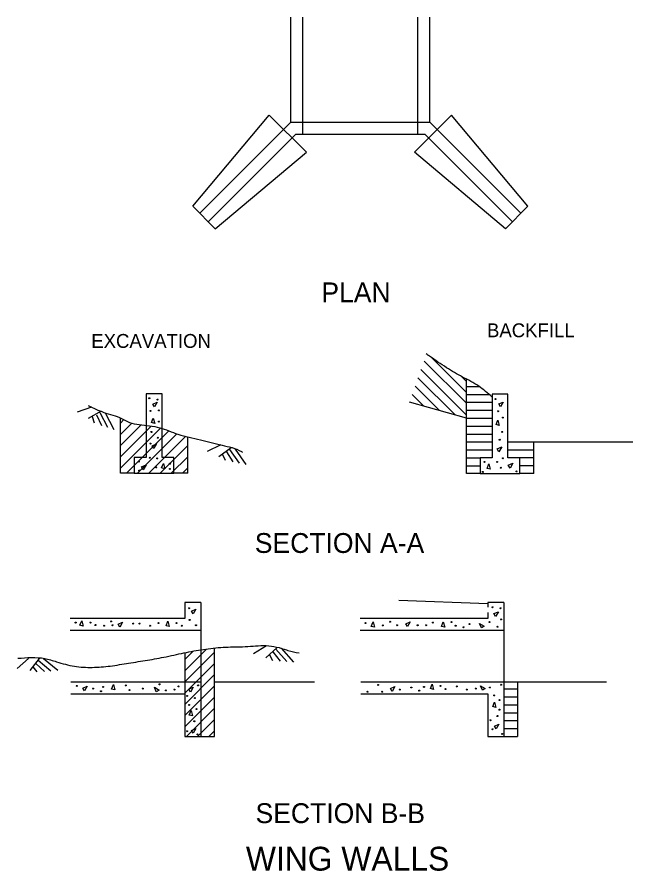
# Model space of a CAD drawing. Extents: x -1148 to -520, y 583 to 843.
# Drawn here: x -886 to -841.7, y 764.9 to 826.4 of the extents above; entities that cross this region are included whole.
import ezdxf

# ---------------------------------------------------------------- set-up
doc = ezdxf.new("R2010")
doc.units = 0
for name, color, linetype in [('pp_NO-PLOT', 7, 'Continuous'), ('rd_EARTHWORK', 7, 'Continuous'), ('rd_EARTHWORK-anno', 7, 'Continuous')]:
    doc.layers.add(name, color=color, linetype=linetype)

msp = doc.modelspace()

# ---------------------------------------------------------------- linework, layer by layer
at = {"layer": 'rd_EARTHWORK'}
for points in [[(-853.668, 799.326), (-856.256, 801.913)], [(-853.667, 798.557), (-856.708, 801.598)], [(-853.671, 797.712), (-856.954, 800.995)], [(-854.483, 797.716), (-857.159, 800.392)], [(-853.667, 800.133), (-854.047, 800.512)], [(-855.603, 798.028), (-857.363, 799.788)], [(-853.667, 799.768), (-852.749, 799.768)], [(-856.723, 798.34), (-857.568, 799.185)], [(-853.667, 799.197), (-852.018, 799.197)], [(-876.139, 798.29), (-876.263, 798.494), (-875.939, 798.636), (-876.14, 798.29)], [(-853.667, 798.625), (-851.804, 798.625)], [(-851.205, 798.299), (-851.329, 798.503), (-851.006, 798.645), (-851.206, 798.299)], [(-878.908, 797.611), (-878.903, 797.616)], [(-853.667, 798.054), (-851.805, 798.054)], [(-878.589, 797.121), (-878.332, 797.379)], [(-878.589, 796.313), (-877.771, 797.132)], [(-878.589, 795.505), (-877.102, 796.993)], [(-878.589, 794.697), (-876.379, 796.907)], [(-876.113, 797.106), (-876.345, 797.162), (-876.217, 797.492), (-876.114, 797.105)], [(-853.667, 797.482), (-851.806, 797.482)], [(-853.667, 796.911), (-851.807, 796.911)], [(-851.293, 796.963), (-851.525, 797.019), (-851.397, 797.349), (-851.294, 796.962)], [(-878.589, 793.889), (-875.709, 796.77)], [(-878.16, 793.51), (-875.112, 796.558)], [(-877.352, 793.51), (-874.516, 796.346)], [(-874.51, 796.351), (-874.505, 796.357)], [(-853.667, 796.339), (-851.808, 796.339)], [(-876.544, 793.51), (-873.874, 796.18)], [(-853.667, 795.768), (-851.808, 795.768)], [(-876.177, 795.286), (-876.301, 795.49), (-875.977, 795.633), (-876.178, 795.286)], [(-875.735, 793.51), (-873.732, 795.513)], [(-853.667, 795.197), (-851.809, 795.197)], [(-851.319, 795.067), (-851.443, 795.271), (-851.12, 795.414), (-851.321, 795.067)], [(-850.667, 795.208), (-848.81, 795.208)], [(-874.927, 793.51), (-873.732, 794.705)], [(-853.667, 794.625), (-852.667, 794.625)], [(-849.81, 794.637), (-848.81, 794.637)], [(-876.938, 793.765), (-877.062, 793.97), (-876.738, 794.112), (-876.939, 793.765)], [(-875.391, 793.836), (-875.623, 793.893), (-875.494, 794.222), (-875.392, 793.835)], [(-874.119, 793.51), (-873.732, 793.897)], [(-853.667, 794.054), (-852.667, 794.054)], [(-851.94, 793.807), (-852.172, 793.864), (-852.043, 794.193), (-851.941, 793.806)], [(-850.521, 793.889), (-850.645, 794.093), (-850.321, 794.235), (-850.522, 793.889)], [(-849.81, 794.065), (-848.81, 794.065)], [(-873.348, 783.389), (-873.472, 783.593), (-873.148, 783.735), (-873.349, 783.389)], [(-851.562, 783.198), (-851.686, 783.403), (-851.362, 783.545), (-851.563, 783.198)], [(-881.268, 782.508), (-881.501, 782.565), (-881.372, 782.895), (-881.269, 782.508)], [(-878.633, 782.438), (-878.757, 782.642), (-878.433, 782.784), (-878.634, 782.438)], [(-875.071, 782.47), (-875.303, 782.527), (-875.175, 782.857), (-875.072, 782.47)], [(-860.281, 782.432), (-860.513, 782.489), (-860.385, 782.819), (-860.282, 782.432)], [(-857.912, 782.476), (-858.036, 782.68), (-857.712, 782.822), (-857.913, 782.476)], [(-855.224, 782.432), (-855.456, 782.489), (-855.328, 782.819), (-855.225, 782.432)], [(-852.376, 782.498), (-852.58, 782.374), (-852.722, 782.698), (-852.376, 782.497)], [(-873.948, 779.294), (-872.384, 780.858)], [(-873.948, 780.102), (-873.337, 780.713)], [(-873.948, 778.486), (-871.805, 780.629)], [(-873.948, 777.678), (-871.805, 779.821)], [(-873.948, 776.87), (-871.805, 779.013)], [(-881.18, 777.838), (-881.304, 778.042), (-880.981, 778.184), (-881.182, 777.838)], [(-878.987, 777.908), (-879.219, 777.965), (-879.091, 778.294), (-878.988, 777.907)], [(-875.797, 777.898), (-876.001, 777.774), (-876.143, 778.098), (-875.797, 777.897)], [(-873.948, 776.062), (-871.805, 778.205)], [(-873.538, 777.761), (-873.662, 777.966), (-873.338, 778.108), (-873.539, 777.761)], [(-859.014, 777.8), (-859.138, 778.004), (-858.814, 778.146), (-859.015, 777.8)], [(-856.023, 777.946), (-856.255, 778.003), (-856.126, 778.332), (-856.023, 777.945)], [(-852.3, 778.012), (-852.504, 777.888), (-852.646, 778.212), (-852.3, 778.011)], [(-850.975, 777.985), (-849.972, 777.985)], [(-873.948, 775.254), (-871.805, 777.396)], [(-850.975, 777.413), (-849.972, 777.413)], [(-851.536, 776.653), (-851.768, 776.71), (-851.64, 777.039), (-851.537, 776.652)], [(-850.974, 776.842), (-849.972, 776.842)], [(-873.834, 774.56), (-871.805, 776.588)], [(-873.398, 776.045), (-873.63, 776.102), (-873.502, 776.431), (-873.399, 776.044)], [(-850.974, 776.27), (-849.972, 776.27)], [(-873.026, 774.56), (-871.805, 775.78)], [(-851.524, 775.1), (-851.648, 775.304), (-851.324, 775.446), (-851.525, 775.1)], [(-850.973, 775.699), (-849.972, 775.699)], [(-873.348, 774.796), (-873.472, 775), (-873.148, 775.142), (-873.349, 774.796)], [(-872.217, 774.56), (-871.805, 774.972)], [(-850.973, 775.128), (-849.972, 775.128)]]:
    msp.add_lwpolyline(points, dxfattribs=at)
for centre in [(-876.505, 798.919), (-875.911, 798.824), (-851.571, 798.852), (-876.429, 798.006), (-875.82, 798.044), (-851.381, 797.978), (-851.039, 797.521), (-875.82, 797.237), (-876.353, 796.486), (-851.077, 796.495), (-876.429, 795.649), (-875.896, 796.067), (-851.267, 795.924), (-876.47, 794.634), (-875.935, 794.585), (-851.039, 794.594), (-877.265, 794.356), (-876.011, 793.938), (-875.022, 794.204), (-875.022, 793.824), (-852.369, 794.328), (-851.457, 794.328), (-851.191, 793.909), (-877.227, 793.71), (-852.483, 793.605), (-850.05, 793.643), (-873.638, 783.789), (-851.776, 783.865), (-851.205, 783.789), (-881.812, 782.763), (-880.747, 782.763), (-879.265, 782.839), (-875.843, 782.725), (-874.55, 782.725), (-873.6, 782.953), (-860.939, 782.725), (-859.156, 782.823), (-856.072, 782.763), (-854.741, 782.801), (-852.004, 782.801), (-851.167, 782.991), (-880.387, 782.586), (-879.759, 782.535), (-879.151, 782.573), (-877.668, 782.687), (-877.212, 782.687), (-876.451, 782.535), (-874.17, 782.535), (-873.143, 782.573), (-859.687, 782.552), (-858.657, 782.573), (-857.175, 782.573), (-856.566, 782.573), (-854.437, 782.535), (-853.867, 782.421), (-853.449, 782.649), (-851.414, 782.464), (-881.736, 778.2), (-880.557, 778.01), (-879.987, 777.82), (-879.835, 778.124), (-878.2, 778.238), (-877.934, 777.896), (-876.983, 778.01), (-875.767, 778.314), (-875.314, 777.872), (-874.702, 777.934), (-874.398, 778.162), (-872.989, 778.241), (-860.026, 778.276), (-858.467, 777.934), (-857.631, 778.086), (-857.06, 777.858), (-856.718, 778.124), (-855.54, 778.2), (-855.159, 777.972), (-854.354, 778.167), (-853.639, 777.934), (-852.992, 778.01), (-851.966, 778.086), (-851.167, 778.282), (-873.79, 777.478), (-873.219, 777.326), (-860.787, 777.782), (-859.722, 777.782), (-851.662, 777.516), (-851.281, 777.174), (-873.638, 776.832), (-873.105, 776.527), (-851.433, 776.033), (-851.281, 776.489), (-873.262, 775.657), (-851.928, 775.729), (-873.79, 774.931), (-851.776, 775.083), (-851.091, 774.74), (-873.029, 774.702)]:
    msp.add_circle(centre, 0.0357, dxfattribs=at)
at = {"layer": 'rd_EARTHWORK-anno'}
for p, q in [((-866.301, 818.8), (-866.301, 826.365)), ((-865.444, 817.942), (-865.444, 826.365)), ((-857.158, 817.942), (-857.158, 826.365)), ((-856.301, 818.8), (-856.301, 826.365)), ((-873.372, 812.739), (-867.862, 819.305)), ((-865.19, 816.632), (-867.862, 819.305)), ((-854.74, 819.305), (-857.412, 816.632)), ((-849.23, 812.739), (-854.74, 819.305)), ((-866.301, 818.8), (-872.867, 812.234)), ((-866.301, 818.8), (-856.301, 818.8)), ((-856.301, 818.8), (-849.735, 812.234)), ((-865.946, 817.942), (-872.261, 811.628)), ((-865.946, 817.942), (-856.657, 817.942)), ((-856.657, 817.943), (-850.341, 811.628)), ((-871.756, 811.122), (-865.19, 816.632)), ((-850.846, 811.122), (-857.412, 816.632)), ((-873.372, 812.739), (-871.756, 811.122)), ((-849.23, 812.739), (-850.846, 811.122)), ((-853.667, 793.488), (-853.667, 800.288)), ((-880.678, 798.279), (-881.708, 797.922)), ((-853.667, 797.489), (-857.757, 798.628)), ((-879.967, 797.977), (-880.915, 797.446)), ((-880.623, 797.59), (-880.489, 797.143)), ((-880.323, 797.731), (-879.962, 796.962)), ((-880.077, 797.884), (-879.518, 796.831)), ((-879.678, 797.854), (-879.053, 796.676)), ((-878.589, 793.51), (-878.589, 797.5)), ((-873.732, 793.51), (-873.732, 796.145)), ((-850.667, 795.774), (-841.667, 795.774)), ((-848.81, 793.488), (-848.81, 795.774)), ((-871.362, 795.551), (-872.344, 795.076)), ((-870.621, 795.335), (-871.5, 794.696)), ((-870.946, 795.049), (-870.497, 794.326)), ((-870.719, 795.229), (-870.041, 794.249)), ((-870.32, 795.246), (-869.561, 794.149)), ((-871.227, 794.874), (-871.043, 794.446)), ((-877.589, 793.51), (-878.589, 793.51)), ((-873.732, 793.51), (-874.732, 793.51)), ((-852.667, 793.488), (-853.667, 793.488)), ((-848.81, 793.488), (-849.81, 793.488)), ((-872.805, 784.202), (-873.948, 784.202)), ((-872.805, 784.202), (-873.948, 784.202)), ((-873.948, 784.202), (-873.948, 783.06)), ((-872.805, 784.202), (-872.805, 774.56)), ((-852.114, 784.121), (-858.538, 784.345)), ((-850.972, 784.202), (-852.115, 784.202)), ((-852.115, 784.202), (-852.115, 783.882)), ((-850.972, 784.202), (-850.972, 774.56)), ((-852.115, 783.495), (-852.115, 783.059)), ((-873.948, 783.06), (-882.197, 783.06)), ((-852.115, 783.059), (-861.31, 783.059)), ((-872.805, 782.202), (-882.197, 782.202)), ((-850.972, 782.202), (-861.31, 782.202)), ((-871.805, 774.56), (-871.805, 780.933)), ((-868.068, 781.097), (-868.991, 780.516)), ((-867.307, 780.965), (-868.11, 780.232)), ((-866.999, 780.91), (-866.123, 779.905)), ((-873.948, 780.585), (-873.948, 774.56)), ((-867.859, 780.439), (-867.628, 780.034)), ((-867.598, 780.645), (-867.073, 779.977)), ((-867.394, 780.849), (-866.61, 779.951)), ((-885.218, 780.181), (-886.033, 779.457)), ((-884.446, 780.175), (-885.118, 779.321)), ((-884.68, 779.811), (-884.052, 779.239)), ((-884.512, 780.047), (-883.592, 779.289)), ((-884.132, 780.172), (-883.103, 779.323)), ((-884.903, 779.566), (-884.609, 779.205)), ((-882.152, 778.488), (-872.806, 778.488)), ((-871.805, 778.488), (-864.615, 778.488)), ((-861.28, 778.488), (-843.581, 778.488)), ((-849.972, 778.488), (-849.972, 774.56)), ((-882.152, 777.631), (-873.945, 777.631)), ((-861.28, 777.631), (-852.114, 777.631)), ((-852.115, 777.631), (-852.115, 774.56)), ((-873.948, 774.56), (-871.805, 774.56)), ((-852.115, 774.56), (-849.972, 774.56))]:
    msp.add_line(p, q, dxfattribs=at)
for points in [[(-877.589, 793.51), (-874.732, 793.51), (-874.732, 794.653), (-875.589, 794.653), (-875.589, 799.224), (-876.732, 799.224), (-876.732, 794.653), (-877.589, 794.653), (-877.589, 793.51)], [(-852.667, 793.488), (-849.81, 793.488), (-849.81, 794.631), (-850.667, 794.631), (-850.667, 799.203), (-851.81, 799.203), (-851.81, 794.631), (-852.667, 794.631), (-852.667, 793.488)], [(-852.667, 793.488), (-849.81, 793.488), (-849.81, 794.631), (-850.667, 794.631), (-850.667, 799.203), (-851.81, 799.203), (-851.81, 794.631), (-852.667, 794.631), (-852.667, 793.488)]]:
    msp.add_lwpolyline(points, dxfattribs=at)
for points in [[(-851.813, 799.004), (-852.772, 799.786), (-853.937, 800.441), (-855.095, 801.117), (-856.325, 801.944), (-856.554, 802.104)], [(-880.9, 798.39), (-879.794, 797.899), (-878.501, 797.467), (-877.94, 797.176), (-877.237, 797.021), (-875.758, 796.79), (-874.444, 796.329), (-872.821, 795.913), (-871.27, 795.532), (-869.869, 795.072), (-869.805, 795.029)], [(-885.99, 780.19), (-884.045, 780.173), (-883.191, 779.94), (-881.906, 779.615), (-880.614, 779.535), (-879.316, 779.633), (-877.997, 779.84), (-876.635, 780.053), (-875.281, 780.303), (-873.826, 780.617), (-872.436, 780.853), (-871.002, 780.995), (-869.61, 781.03), (-868.083, 781.101), (-866.618, 780.791), (-866.518, 780.756), (-865.714, 780.572)]]:
    msp.add_spline(points, degree=3, dxfattribs=at)

# ---------------------------------------------------------------- texts
at = {"layer": 'pp_NO-PLOT'}
for s, height, p in [('PLAN', 1.4286, (-864.113, 805.825)), ('BACKFILL', 1, (-852.181, 803.309)), ('EXCAVATION', 1, (-880.689, 802.543)), ('SECTION A-A', 1.42857, (-868.908, 787.777)), ('SECTION B-B', 1.42857, (-868.854, 768.321)), ('WING WALLS', 1.7143, (-869.548, 764.901))]:
    msp.add_text(s, height=height, dxfattribs=at).set_placement(p)

doc.saveas('drawing.dxf')
